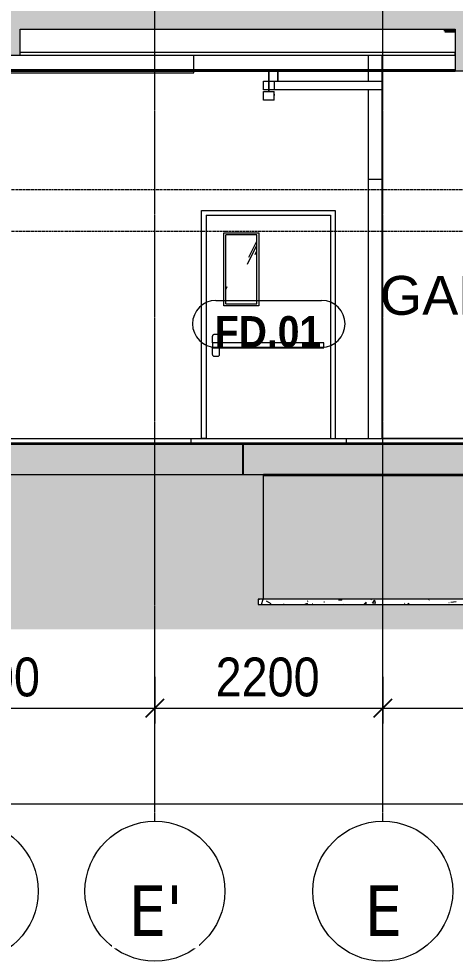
# Model space of a CAD drawing. Header units: millimetres. Extents: x 3451 to 201731, y -8641 to 35300.
# Drawn here: x 35723 to 39936, y -7041 to 2050 of the extents above; entities that cross this region are included whole.
import ezdxf

# ---------------------------------------------------------------- set-up
doc = ezdxf.new("R2010")
doc.units = ezdxf.units.MM
doc.linetypes.add('Centre', pattern=[31.75, 6.35, -4.7625, 15.875, -4.7625])
doc.linetypes.add('Grid Line', pattern=[22.225, 12.7, -3.175, 3.175, -3.175])
for name, color, linetype, lineweight in [('0-1', 7, 'Continuous', 5), ('A-ANNO-DIMS', 211, 'Continuous', 9), ('A-ANNO-DIMS-150', 211, 'Continuous', 9), ('A-AREA-IDEN', 2, 'Continuous', 9), ('A-CLNG-1', 13, 'Continuous', 25), ('A-CLNG-PATT-1', 13, 'Continuous', 9), ('A-DETL-GENF-1', 7, 'Continuous', 9), ('A-DETL-GENF-3', 9, 'Continuous', 9), ('A-DETL-GENF-4', 253, 'Continuous', 9), ('A-DETL-THIN', 151, 'Continuous', 9), ('A-DOOR', 31, 'Continuous', 9), ('A-DOOR-FRAM', 31, 'Continuous', 9), ('A-DOOR-IDEN', 31, 'Continuous', 9), ('A-FLOR-1', 10, 'Continuous', 35), ('A-FLOR-LEVL-2', 51, 'Centre', 9), ('A-FLOR-PATT-1', 7, 'Continuous', 9), ('A-WALL', 113, 'Continuous', 9), ('C-PRKG', 70, 'Continuous', 9), ('E-LITE-EQPM', 33, 'Continuous', 9), ('S-BEAM-3', 7, 'Continuous', 9), ('S-COLS-1', 7, 'Continuous', 9), ('S-FNDN-1', 32, 'Continuous', 5), ('S-FNDN-2', 250, 'Continuous', 25), ('S-GRID-1', 1, 'Grid Line', 9), ('S-GRID-IDEN', 1, 'Continuous', 9)]:
    doc.layers.add(name, color=color, linetype=linetype, lineweight=lineweight)
doc.styles.add('Arial_1', font='arial.ttf', dxfattribs={"height": 375})
doc.styles.add('Arial_B_1', font='arialbd.ttf', dxfattribs={"width": 0.9, "height": 300})
doc.styles.add('Tahoma_B_1', font='tahomabd.ttf', dxfattribs={"height": 487.5})
doc.styles.add('UTM Avo', font='', dxfattribs={"width": 0.9, "height": 375})
doc.styles.get('UTM Avo').set_extended_font_data('UTM Avo')
doc.dimstyles.new('1_Dim_chi_tiet_2_5', dxfattribs={"dimscale": 304.8, "dimtxt": 374.737856, "dimasz": 0.590551, "dimexe": 0.492126, "dimexo": 0.0625, "dimgap": 0.049213, "dimtad": 1, "dimdec": 0, "dimrnd": 5, "dimzin": 0, "dimdsep": 46, "dimtxsty": 'UTM Avo', "dimblk1": 'OBLIQUE', "dimblk2": 'OBLIQUE', "dimsah": 1, "dimcen": 0.09, "dimdle": 0.492126, "dimazin": 0, "dimtfac": 1, "dimtdec": 4, "dimtix": 1, "dimtmove": 0, "dimatfit": 3, "dimfxl": 0.984252, "dimfxlon": 1, "dimtvp": 1, "dimtolj": 1, "dimtzin": 0, "dimarcsym": 2})

# ---------------------------------------------------------------- blocks, each defined once
blk = doc.blocks.new('NCV_TKTC_KET CAU_rvt-1-TKCS_MẶT CẮT C')
at = {"layer": 'A-FLOR-PATT-1'}
h = blk.add_hatch(color=256, dxfattribs=at)
h.paths.add_polyline_path([(44205.1, 1930), (44235.3, 1930), (44235.3, 1950), (40235.6, 1950), (40235.6, 1930), (43944.2, 1930)])
h.paths.add_polyline_path([(39935.6, 1930), (39935.6, 1950), (39837.4, 1950), (39837.4, 1930)])
blk.add_hatch(color=256, dxfattribs=at).paths.add_polyline_path([(23236.9, -2350), (44538.6, -2350), (44536.9, -2050), (23236.9, -2050)])
at = {"layer": 'S-FNDN-1'}
blk.add_hatch(color=256, dxfattribs=at).paths.add_polyline_path([(38156.4, -3550), (41686.1, -3550), (41686.1, -2350), (41886.1, -2350), (41886.1, -2050), (37886.1, -2050), (37886.1, -2350), (38086.1, -2350), (38086.1, -3550), (38149.9, -3550)])
at = {"layer": 'A-FLOR-1'}
for p, q in [((39837.4, 1950), (39837.4, 1930)), ((39837.4, 1930), (39935.6, 1930)), ((44536.9, -2050), (23236.9, -2050)), ((38086.1, -2350), (41686.1, -2350))]:
    blk.add_line(p, q, dxfattribs=at)
at = {"layer": 'S-BEAM-3'}
for p, q in [((35735.3, 1730), (39935.6, 1730)), ((39934.9, 1700), (39934.9, 1730)), ((35735.3, 1700), (39934.9, 1700)), ((37411.9, 1555), (37411.9, 1700)), ((37411.9, 1530), (37411.9, 1550)), ((34638.7, 1530), (37411.9, 1530))]:
    blk.add_line(p, q, dxfattribs=at)
at = {"layer": 'S-COLS-1'}
blk.add_line((39236.9, -2050), (39236.9, -2000), dxfattribs=at)
at = {"layer": 'S-FNDN-2'}
for p, q in [((41886.1, -2050), (37886.1, -2050)), ((37886.1, -2050), (37886.1, -2350))]:
    blk.add_line(p, q, dxfattribs=at)
blk = doc.blocks.new('xe oto1 - xe oto-V26-TKCS_MẶT CẮT C')
at = {"layer": 'C-PRKG'}
for p, q in [((39336.9, -2000), (39236.9, -2000)), ((39236.9, -2000), (39736.9, -2000)), ((39736.9, -2000), (39236.9, -2000)), ((39236.9, -2000), (39336.9, -2000)), ((39736.9, -2000), (39336.9, -2000)), ((39336.9, -2000), (39736.9, -2000)), ((39436.9, -2000), (44226.9, -2000)), ((44226.9, -2000), (39436.9, -2000)), ((39436.9, -2000), (44236.9, -2000)), ((44236.9, -2000), (39436.9, -2000)), ((43406.9, -2000), (43056.9, -2000)), ((43406.9, -2000), (43056.9, -2000)), ((43406.9, -2000), (43056.9, -2000)), ((43406.9, -2000), (43056.9, -2000)), ((43286.9, -2000), (43186.9, -2000)), ((43186.9, -2000), (43286.9, -2000)), ((43286.9, -2000), (43186.9, -2000)), ((43186.9, -2000), (43286.9, -2000)), ((43286.9, -2000), (43186.9, -2000)), ((43186.9, -2000), (43286.9, -2000)), ((43286.9, -2000), (43186.9, -2000)), ((43186.9, -2000), (43286.9, -2000)), ((44186.9, -2000), (43736.9, -2000)), ((43736.9, -2000), (44226.9, -2000)), ((44236.9, -2000), (43736.9, -2000)), ((43736.9, -2000), (44186.9, -2000)), ((44226.9, -2000), (44186.9, -2000)), ((44186.9, -2000), (44226.9, -2000))]:
    blk.add_line(p, q, dxfattribs=at)
blk = doc.blocks.new('EAE_STL_PENDANT_TK_15W_120cm - LIC_01-ĐÈN LED BATTEN 1_2_ P_2x20W_ ÁNH SÁNG TRẮNG 6000K_ LẮP ĐẶT NỔI_TREO TY-V48-TKCS_MẶT CẮT C')
at = {"layer": 'E-LITE-EQPM'}
for p, q in [((38220.9, 1550), (38220.9, 1450)), ((38225.9, 1450), (38225.9, 1550)), ((38186.9, 1450), (39226.9, 1450)), ((39226.9, 1364), (38186.9, 1364))]:
    blk.add_line(p, q, dxfattribs=at)
blk = doc.blocks.new('EAE_STL_PENDANT_TK_15W_120cm - LIC_01-ĐÈN LED BATTEN 1_2_ P_2x20W_ ÁNH SÁNG TRẮNG 6000K_ LẮP ĐẶT NỔI_TREO TY-V49-TKCS_MẶT CẮT C')
at = {"layer": 'E-LITE-EQPM'}
for p, q in [((38134.4, 1550), (38134.4, 1450)), ((38134.4, 1550), (38134.4, 1450)), ((38139.4, 1450), (38139.4, 1550)), ((38139.4, 1450), (38139.4, 1550)), ((38086.9, 1450), (38134.8, 1450)), ((38086.9, 1448), (38086.9, 1450)), ((38086.9, 1364), (38086.9, 1448)), ((38135.2, 1364), (38086.9, 1364)), ((38186.9, 1364), (38138.7, 1364)), ((38139.1, 1450), (38186.9, 1450)), ((38186.9, 1450), (38186.9, 1448)), ((38186.9, 1448), (38186.9, 1364)), ((38186.9, 1422), (38188.9, 1422)), ((38186.9, 1421.9), (38188.9, 1421.9)), ((38186.9, 1421.9), (38188.9, 1421.9)), ((38186.9, 1421.7), (38188.9, 1421.7)), ((38188.9, 1411.8), (38186.9, 1411.8)), ((38186.9, 1411.7), (38188.9, 1411.7)), ((38188.9, 1422), (38188.9, 1421.7)), ((38188.9, 1421.7), (38188.9, 1411.8))]:
    blk.add_line(p, q, dxfattribs=at)
blk = doc.blocks.new('EAE_STL_PENDANT_TK_15W_120cm - LIC_01-ĐÈN LED BATTEN 1_2_ P_2x20W_ ÁNH SÁNG TRẮNG 6000K_ LẮP ĐẶT NỔI_TREO TY-1359257-TKCS_MẶT CẮT C')
at = {"layer": 'E-LITE-EQPM'}
for p, q in [((38134.4, 1450), (38134.4, 1350)), ((38134.4, 1450), (38134.4, 1350)), ((38134.5, 1450), (38134.5, 1450)), ((38134.5, 1450), (38136.9, 1450)), ((38136.9, 1450), (38139.4, 1450)), ((38139.4, 1350), (38139.4, 1450)), ((38139.4, 1350), (38139.4, 1450)), ((38139.4, 1450), (38139.4, 1450)), ((38086.9, 1350), (38186.9, 1350)), ((38086.9, 1348), (38086.9, 1350)), ((38086.9, 1264), (38086.9, 1348)), ((38186.9, 1348), (38186.9, 1350)), ((38186.9, 1264), (38186.9, 1348)), ((38188.9, 1322), (38186.9, 1322)), ((38188.9, 1321.9), (38186.9, 1321.9)), ((38188.9, 1321.9), (38186.9, 1321.9)), ((38188.9, 1320.6), (38186.9, 1320.6)), ((38188.9, 1320.6), (38186.9, 1320.6)), ((38188.9, 1311.8), (38186.9, 1311.8)), ((38188.9, 1311.7), (38186.9, 1311.7)), ((38188.9, 1321.9), (38188.9, 1320.6)), ((38188.9, 1320.6), (38188.9, 1311.8)), ((38186.9, 1264), (38086.9, 1264))]:
    blk.add_line(p, q, dxfattribs=at)
blk = doc.blocks.new('FD_01 - FD_01-1200x2200mm-V139-TKCS_MẶT CẮT C')
at = {"layer": 'A-DOOR'}
h = blk.add_hatch(dxfattribs=at)
h.set_pattern_fill('FP_2', color=256, style=0, pattern_type=2)
h.set_pattern_definition([(63.435, (51212.7, 14229.33), (-0.001, 1524), [532.46, -2875.3]), (63.435, (49688.7, 14229.33), (-0.001, 1524), [532.46, -2875.3]), (63.435, (51942.24, 14523.8), (-0.001, 1524), [532.46, -2875.3]), (63.435, (50418.24, 14523.8), (-0.001, 1524), [532.46, -2875.3]), (63.435, (51831.8, 14419.83), (-0.001, 1524), [532.46, -2875.3]), (63.435, (50307.8, 14419.83), (-0.001, 1524), [532.46, -2875.3]), (63.435, (51719.26, 15015.1), (-0.001, 1524), [258.8, -3148.965]), (63.435, (50195.26, 15015.1), (-0.001, 1524), [258.8, -3148.965]), (63.435, (51645.65, 14922.95), (-0.001, 1524), [532.46, -2875.3]), (63.435, (50121.65, 14922.95), (-0.001, 1524), [532.46, -2875.3]), (63.435, (51658.64, 14989.1), (-0.001, 1524), [532.46, -2875.3]), (63.435, (50134.64, 14989.1), (-0.001, 1524), [532.46, -2875.3]), (63.435, (51043.8, 14698.94), (-0.001, 1524), [532.46, -2875.3]), (63.435, (49519.8, 14698.94), (-0.001, 1524), [532.46, -2875.3]), (63.435, (51056.8, 14776.9), (-0.001, 1524), [532.46, -2875.3]), (63.435, (49532.8, 14776.9), (-0.001, 1524), [532.46, -2875.3]), (63.435, (51060.3, 14833.1), (-0.001, 1524), [532.46, -2875.3]), (63.435, (49536.3, 14833.1), (-0.001, 1524), [532.46, -2875.3])])
h.paths.add_polyline_path([(38021.9, -700), (38021.9, -35), (37721.9, -35), (37721.9, -700)])
for p, q in [((37701.9, -15), (38041.9, -15)), ((37701.9, -720), (37701.9, -15)), ((38021.9, -35), (37721.9, -35)), ((37721.9, -700), (37721.9, -35)), ((38021.9, -700), (38021.9, -35)), ((38041.9, -15), (38041.9, -720)), ((38041.9, -720), (37701.9, -720)), ((37721.9, -700), (38021.9, -700)), ((37613.5, -992), (37638.9, -992)), ((37594.4, -1074.6), (37594.4, -1011.1)), ((37594.4, -1074.6), (37594.4, -1125.4)), ((37657.9, -1074.6), (37594.4, -1074.6)), ((37657.9, -1011.1), (37657.9, -1074.6)), ((38332.3, -1074.6), (37657.9, -1074.6)), ((37657.9, -1074.6), (37657.9, -1125.4)), ((38332.3, -1125.4), (38332.3, -1074.6)), ((38669.4, -1074.6), (38332.3, -1074.6)), ((38669.4, -1125.4), (38669.4, -1074.6)), ((37594.4, -1125.4), (37657.9, -1125.4)), ((37594.4, -1188.9), (37594.4, -1125.4)), ((37657.9, -1125.4), (38332.3, -1125.4)), ((37657.9, -1125.4), (37657.9, -1188.9)), ((38332.3, -1125.4), (38669.4, -1125.4)), ((37638.9, -1207.9), (37613.5, -1207.9))]:
    blk.add_line(p, q, dxfattribs=at)
at = {"layer": 'A-DOOR', "flags": 128}
for points in [[(37594.4, -1011.1), (37594.9, -1006.9), (37596.3, -1002.8), (37598.6, -999.2), (37601.6, -996.2), (37605.2, -993.9), (37609.2, -992.5), (37613.5, -992)], [(37638.9, -992), (37643.1, -992.5), (37647.2, -993.9), (37650.8, -996.2), (37653.8, -999.2), (37656, -1002.8), (37657.5, -1006.9), (37657.9, -1011.1)], [(37613.5, -1207.9), (37609.2, -1207.5), (37605.2, -1206.1), (37601.6, -1203.8), (37598.6, -1200.8), (37596.3, -1197.2), (37594.9, -1193.1), (37594.4, -1188.9)], [(37657.9, -1188.9), (37657.5, -1193.1), (37656, -1197.2), (37653.8, -1200.8), (37650.8, -1203.8), (37647.2, -1206.1), (37643.1, -1207.5), (37638.9, -1207.9)]]:
    blk.add_lwpolyline(points, dxfattribs=at)
at = {"layer": 'A-DOOR-FRAM'}
for p, q in [((37531.9, 155), (37531.9, -2000)), ((37531.9, 155), (38731.9, 155)), ((38731.9, 155), (38731.9, -2000)), ((37531.9, -2000), (37486.9, -2000)), ((38731.9, -2000), (38776.9, -2000))]:
    blk.add_line(p, q, dxfattribs=at)
blk = doc.blocks.new('Grid - M_Grid Head - Circle-353313-TKCS_MẶT CẮT C')
at = {"layer": 'S-GRID-IDEN'}
blk.add_circle((17236.9, -6366), 675, dxfattribs=at)
blk = doc.blocks.new('DIMBLOCK36-TKCS_MẶT CẮT C')
at = {"layer": 'A-ANNO-DIMS-150'}
for p, q in [((33836.9, -4298.9), (33836.9, -4748.9)), ((33836.9, -4598.9), (33836.9, -4298.9)), ((37036.9, -4298.9), (37036.9, -4748.9)), ((37036.9, -4598.9), (37036.9, -4298.9)), ((33836.9, -4598.9), (37036.9, -4598.9))]:
    blk.add_line(p, q, dxfattribs=at)
at = {"layer": 'A-ANNO-DIMS-150', "lineweight": 25}
for p, q in [((33836.9, -4598.9), (33926.9, -4508.9)), ((37036.9, -4598.9), (37126.9, -4508.9)), ((33836.9, -4598.9), (33746.9, -4688.9)), ((37036.9, -4598.9), (36946.9, -4688.9))]:
    blk.add_line(p, q, dxfattribs=at)
at = {"layer": 'A-ANNO-DIMS-150', "color": 0, "insert": (34923.4, -4111.8), "char_height": 375, "width": 1232.471, "attachment_point": 1, "line_spacing_factor": 1.110334, "style": 'UTM Avo'}
blk.add_mtext('3200', dxfattribs=at)
blk = doc.blocks.new('_Oblique')
at = {"color": 0, "linetype": 'ByBlock', "lineweight": -2}
blk.add_line((-0.5, -0.5), (0.5, 0.5), dxfattribs=at)
blk = doc.blocks.new('DIMBLOCK37-TKCS_MẶT CẮT C')
at = {"layer": 'A-ANNO-DIMS-150'}
for p, q in [((37036.9, -4298.9), (37036.9, -4748.9)), ((37036.9, -4598.9), (37036.9, -4298.9)), ((39236.9, -4298.9), (39236.9, -4748.9)), ((39236.9, -4598.9), (39236.9, -4298.9)), ((37036.9, -4598.9), (39236.9, -4598.9))]:
    blk.add_line(p, q, dxfattribs=at)
at = {"layer": 'A-ANNO-DIMS-150', "lineweight": 25}
for p, q in [((37036.9, -4598.9), (37126.9, -4508.9)), ((39236.9, -4598.9), (39326.9, -4508.9)), ((37036.9, -4598.9), (36946.9, -4688.9)), ((39236.9, -4598.9), (39146.9, -4688.9))]:
    blk.add_line(p, q, dxfattribs=at)
at = {"layer": 'A-ANNO-DIMS-150', "color": 0, "insert": (37623.4, -4111.8), "char_height": 375, "width": 1232.471, "attachment_point": 1, "line_spacing_factor": 1.110334, "style": 'UTM Avo'}
blk.add_mtext('2200', dxfattribs=at)
blk = doc.blocks.new('DIMBLOCK38-TKCS_MẶT CẮT C')
at = {"layer": 'A-ANNO-DIMS-150'}
for p, q in [((39236.9, -4298.9), (39236.9, -4748.9)), ((39236.9, -4598.9), (39236.9, -4298.9)), ((44536.9, -4298.9), (44536.9, -4748.9)), ((44536.9, -4598.9), (44536.9, -4298.9)), ((39236.9, -4598.9), (44536.9, -4598.9))]:
    blk.add_line(p, q, dxfattribs=at)
at = {"layer": 'A-ANNO-DIMS-150', "lineweight": 25}
for p, q in [((39236.9, -4598.9), (39326.9, -4508.9)), ((44536.9, -4598.9), (44626.9, -4508.9)), ((39236.9, -4598.9), (39146.9, -4688.9)), ((44536.9, -4598.9), (44446.9, -4688.9))]:
    blk.add_line(p, q, dxfattribs=at)
at = {"layer": 'A-ANNO-DIMS-150', "color": 0, "insert": (41373.4, -4111.8), "char_height": 375, "width": 1232.471, "attachment_point": 1, "line_spacing_factor": 1.110334, "style": 'UTM Avo'}
blk.add_mtext('5300', dxfattribs=at)
blk = doc.blocks.new('DIMBLOCK50-TKCS_MẶT CẮT C')
at = {"layer": 'A-ANNO-DIMS-150'}
for p, q in [((24536.9, -5224.8), (24536.9, -5674.8)), ((24536.9, -5524.8), (24536.9, -5224.8)), ((44536.9, -5224.8), (44536.9, -5674.8)), ((44536.9, -5524.8), (44536.9, -5224.8)), ((24536.9, -5524.8), (44536.9, -5524.8))]:
    blk.add_line(p, q, dxfattribs=at)
at = {"layer": 'A-ANNO-DIMS-150', "lineweight": 25}
for p, q in [((24536.9, -5524.8), (24626.9, -5434.8)), ((44536.9, -5524.8), (44626.9, -5434.8)), ((24536.9, -5524.8), (24446.9, -5614.8)), ((44536.9, -5524.8), (44446.9, -5614.8))]:
    blk.add_line(p, q, dxfattribs=at)
at = {"layer": 'A-ANNO-DIMS-150', "color": 0, "insert": (33895, -5037.6), "char_height": 375, "width": 1540.589, "attachment_point": 1, "line_spacing_factor": 1.110334, "style": 'UTM Avo'}
blk.add_mtext('20000', dxfattribs=at)
blk = doc.blocks.new('STN_Door Tag - STN_Door Tag-1788670-TKCS_MẶT CẮT C')
at = {"layer": 'A-DOOR-IDEN'}
for p, q in [((34031.7, 10331.8), (35051.8, 10331.8)), ((34031.7, 9879), (35051.8, 9879))]:
    blk.add_line(p, q, dxfattribs=at)
for centre, start, end in [((34031.7, 10105.4), 90, 270), ((35051.8, 10105.4), 270, 90)]:
    blk.add_arc(centre, 226.4, start, end, dxfattribs=at)

msp = doc.modelspace()

# ---------------------------------------------------------------- hatches: boundary and pattern name
at = {"layer": 'A-CLNG-PATT-1'}
h = msp.add_hatch(dxfattribs=at)
h.set_pattern_fill('FP_7', color=256, style=0, pattern_type=2)
h.set_pattern_definition([(0, (49422.43, 14125), (1219.2, 304.8), [50.292, -864.108, 50.292, -864.108, -4876.8]), (0, (49422.43, 14125), (1219.2, 304.8), [-1828.8, 50.292, -1778.508, 50.292, -864.108, -2133.6]), (0, (49422.43, 14125), (1219.2, 304.8), [-4572, 50.292, -559.308, 50.292, -1473.708]), (120, (49879.63, 14277.4), (-873.5645, 903.458), [50.292, -864.108, 50.292, -5740.908]), (120, (49879.63, 14277.4), (-873.5645, 903.458), [-964.692, -864.108, 50.292, -1778.508, -3048]), (120, (49879.63, 14277.4), (-873.5645, 903.458), [-3657.6, 50.292, -864.108, 50.292, -2083.308]), (120, (49879.63, 14277.4), (-873.5645, 903.458), [-4622.292, -559.308, 50.292, -1473.708]), (240, (50032.03, 14887), (-345.6355, -1208.258), [50.292, -864.108, 50.292, -5740.908]), (240, (50032.03, 14887), (-345.6355, -1208.258), [-964.692, -864.108, 50.292, -1778.508, -3048]), (240, (50032.03, 14887), (-345.6355, -1208.258), [-3657.6, 50.292, -864.108, 50.292, -2083.308]), (240, (50032.03, 14887), (-345.6355, -1208.258), [-4622.292, -559.308, 50.292, -1473.708])])
h.paths.add_polyline_path([(38317.2, 1550), (39935.6, 1550), (39935.6, 1555), (33536.9, 1555), (33536.9, 1550), (38156.4, 1550)])
h.paths.add_polyline_path([(44235.3, 1550), (44235.3, 1555), (40235.6, 1555), (40235.6, 1550), (43944.2, 1550)])
at = {"layer": 'A-DETL-GENF-1'}
msp.add_hatch(color=256, dxfattribs=at).paths.add_polyline_path([(40235.6, 1550), (40235.6, 1950), (44235.3, 1950), (44235.3, 1550), (44536.9, 1550), (44536.9, 2150), (24936.9, 2150), (24936.9, 1950), (26536.9, 1950), (26536.9, 1750), (26735.3, 1750), (26735.3, 1950), (28436.9, 1950), (28436.9, 1700), (28636.9, 1700), (28636.9, 1950), (30536.9, 1950), (30536.9, 1700), (30735.3, 1700), (30735.3, 1950), (33335.3, 1950), (33335.3, 1700), (33537.4, 1700), (33537.4, 1950), (35535.3, 1950), (35535.3, 1700), (35735.3, 1700), (35735.3, 1950), (39935.6, 1950), (39935.6, 1550)])
at = {"layer": 'A-DETL-GENF-3'}
h = msp.add_hatch(dxfattribs=at)
h.set_pattern_fill('FP_30', color=256, style=0, pattern_type=2)
h.set_pattern_definition([(0, (49422.4, 14125), (725.805, 725.805), [725.805, -725.805]), (0, (49422.4, 14397.2), (725.805, 725.805), [725.805, -725.805]), (0, (49422.4, 14669.35), (725.805, 725.805), [725.805, -725.805]), (90, (49513.15, 14760.1), (-725.805, 725.805), [725.805, -725.805]), (90, (49785.3, 14760.1), (-725.805, 725.805), [725.805, -725.805]), (90, (50057.5, 14760.1), (-725.805, 725.805), [725.805, -725.805])])
h.paths.add_polyline_path([(36870.3, -3840.5), (89603.2, -3840.5), (89603.2, -250), (86418.2, -250), (86418.2, -200), (83418.2, -200), (77436.3, 50), (72436.3, 50), (72436.3, 100), (70315, 100), (70315, 300), (58586.3, 300), (58586.3, 500), (47586.3, 500), (44536.9, 600), (44536.9, -2050), (45309.9, -2050), (45309.9, -3550), (45336.9, -3551.5), (45336.9, -3600), (43216.9, -3600), (43216.9, -3550), (43253.9, -3550), (43253.9, -2350), (41686.1, -2350), (41686.1, -3550), (41758.6, -3550), (41758.6, -3600), (38034.6, -3600), (38034.6, -3550), (38086.1, -3550), (38086.1, -2350), (34885.8, -2350), (34885.8, -3550), (34935.8, -3550), (34935.8, -3600), (30836.9, -3600), (30836.9, -3550), (30885.8, -3550), (30885.8, -2350), (28636.9, -2350), (28636.9, -2750), (28436.9, -2750), (28436.9, -2350), (26136.9, -2350), (26136.9, -3550), (26186.9, -3550), (26186.9, -3600), (23596.9, -3600), (23596.9, -3550), (23636.9, -3550), (23636.9, -2750), (23236.9, -2750), (23236.9, 650), (21236.9, 650), (21236.9, 599.7), (10888.2, 199.7), (10888.2, 150), (9888.2, 150), (9888.2, 100), (7288.4, 100), (7288.4, -3840.5), (35584.1, -3840.5)])
h = msp.add_hatch(dxfattribs=at)
h.set_pattern_fill('FP_31', color=256, style=0, pattern_type=2)
h.set_pattern_definition([(50, (49422.43, 14125), (327.9314, -28.6906), [34.29, -377.19]), (355, (49422.43, 14125), (-63.4373, 343.9026), [27.432, -301.752]), (100.451, (49449.76, 14122.6), (264.4966, 315.2094), [29.142, -320.562]), (46.184, (49422.43, 14216.44), (487.9424, -75.6775), [51.435, -565.785]), (96.636, (49463.1, 14210.13), (427.324, 445.37), [43.713, -480.843]), (351.184, (49422.43, 14216.44), (427.329, 445.365), [41.148, -452.628]), (21, (49468.15, 14193.58), (272.9058, -184.0777), [34.29, -377.19]), (326, (49468.15, 14193.58), (111.244, 331.539), [27.432, -301.752]), (71.451, (49490.9, 14178.24), (384.1505, 147.458), [29.142, -320.562]), (37.5, (49422.43, 14125), (5.56, 152.19915), [5.029, -293.065, 5.029, -301.295, -302.895]), (37.5, (49422.43, 14125), (5.56, 152.19915), [-604.418, 5.029, -297.866]), (7.5, (49422.43, 14125), (120.2759, 180.3249), [5.029, -169.621, 5.029, -286.207, -115.443]), (7.5, (49422.43, 14125), (120.2759, 180.3249), [-465.887, 5.029, -110.414]), (327.5, (49320.47, 14125), (244.06366, -10.3123), [5.029, -109.271, 5.029, -351.587, -473.202]), (327.5, (49320.47, 14125), (244.06366, -10.3123), [-470.916, 5.029, -468.173]), (317.5, (49274.75, 14125), (266.6327, 45.7678), [5.029, -143.561, 5.029, -231.8, -336.042]), (317.5, (49274.75, 14125), (266.6327, 45.7678), [-385.42, 5.029, -331.013])])
h.paths.add_polyline_path([(40085.7, -3600), (41758.6, -3600), (41758.6, -3550), (38034.6, -3550), (38034.6, -3600), (39442.6, -3600)])
at = {"layer": 'A-DETL-GENF-4'}
h = msp.add_hatch(dxfattribs=at)
h.set_pattern_fill('FP_4', color=256, style=0, pattern_type=2)
h.set_pattern_definition([(50, (49422.4, 14125), (1093.104, -95.634), [114.3, -1257.3]), (355, (49422.4, 14125), (-211.46, 1146.34), [91.44, -1005.84]), (100.451, (49513.5, 14117), (881.656, 1050.7), [97.14, -1068.54]), (46.184, (49422.4, 14429.8), (1626.475, -252.26), [171.45, -1885.95]), (96.636, (49558, 14408.8), (1424.42, 1484.57), [145.71, -1602.81]), (351.184, (49422.4, 14429.8), (1424.43, 1484.55), [137.16, -1508.76]), (21, (49574.8, 14353.6), (909.686, -613.59), [114.3, -1257.3]), (326, (49574.8, 14353.6), (370.81, 1105.13), [91.44, -1005.84]), (71.451, (49650.6, 14302.5), (1280.503, 491.53), [97.14, -1068.54]), (37.5, (49422.43, 14125), (18.531, 507.33), [50.292, -943.356, 50.292, -970.788, -1009.65]), (37.5, (49422.43, 14125), (18.531, 507.33), [-2014.728, 50.292, -959.358]), (7.5, (49422.43, 14125), (400.918, 601.084), [50.292, -531.876, 50.292, -920.496, -384.81]), (7.5, (49422.43, 14125), (400.918, 601.084), [-1552.956, 50.292, -334.518]), (327.5, (49082.58, 14125), (813.545, -34.374), [50.292, -330.708, 50.292, -1138.428, -1577.34]), (327.5, (49082.58, 14125), (813.545, -34.374), [-1569.72, 50.292, -1527.048]), (317.5, (48930.2, 14125), (888.775, 152.56), [50.292, -445.008, 50.292, -739.14, -1120.14]), (317.5, (48930.2, 14125), (888.775, 152.56), [-1284.73, 50.29, -1069.85])])
h.paths.add_polyline_path([(40085.7, -3600), (41758.6, -3600), (41758.6, -3550), (38034.6, -3550), (38034.6, -3600), (39442.6, -3600)])

# ---------------------------------------------------------------- linework, layer by layer
at = {"layer": 'A-CLNG-1'}
for p, q in [((39935.6, 1555), (33536.9, 1555)), ((33536.9, 1550), (39935.6, 1550))]:
    msp.add_line(p, q, dxfattribs=at)
at = {"layer": 'A-DETL-THIN'}
for p, q in [((35735.3, 1700), (35735.3, 1950)), ((35735.3, 1950), (39935.6, 1950)), ((39935.6, 1950), (39935.6, 1550)), ((35535.3, 1700), (35735.3, 1700)), ((39935.6, 1550), (40235.6, 1550)), ((38086.1, -2350), (34885.8, -2350)), ((38086.1, -3550), (38086.1, -2350)), ((41708.6, -3550), (38034.6, -3550)), ((38034.6, -3550), (38034.6, -3600)), ((38034.6, -3600), (41758.6, -3600))]:
    msp.add_line(p, q, dxfattribs=at)
at = {"layer": 'A-FLOR-LEVL-2'}
for p, q in [((93442.9, 400), (3450.8, 400)), ((91537.9, 0), (3450.8, 0)), ((3450.8, -2000), (91537.9, -2000))]:
    msp.add_line(p, q, dxfattribs=at)
at = {"layer": 'A-WALL'}
for p, q in [((39096.9, 1700), (39096.9, 1555.1)), ((39226.9, 1700), (39226.9, 1555.1)), ((39096.9, 1550), (39096.9, 1450)), ((39226.9, 1550), (39226.9, -2000)), ((39096.9, 1364), (39096.9, -2000)), ((39226.9, 500), (39096.9, 500)), ((37486.9, -2000), (37486.9, 200)), ((37486.9, 200), (38776.9, 200)), ((38776.9, 200), (38776.9, -2000)), ((33536.9, -2000), (43826.9, -2000)), ((37384.2, -2000), (37384.2, -2050)), ((38886.9, -2050), (38886.9, -2000))]:
    msp.add_line(p, q, dxfattribs=at)
at = {"layer": 'S-GRID-1'}
for p, q in [((37036.9, -1941), (37036.9, 30542.5)), ((39236.9, -1941), (39236.9, 30542.5)), ((37036.9, -5691), (37036.9, -1941)), ((39236.9, -5691), (39236.9, -1941))]:
    msp.add_line(p, q, dxfattribs=at)

# ---------------------------------------------------------------- block references
at = {"layer": '0-1'}
msp.add_blockref('NCV_TKTC_KET CAU_rvt-1-TKCS_MẶT CẮT C', (0, 0), dxfattribs=at)
at = {"layer": 'A-DOOR'}
msp.add_blockref('FD_01 - FD_01-1200x2200mm-V139-TKCS_MẶT CẮT C', (0, 0), dxfattribs=at)
at = {"layer": 'A-DOOR-IDEN'}
msp.add_blockref('STN_Door Tag - STN_Door Tag-1788670-TKCS_MẶT CẮT C', (3594.8, -10997.5), dxfattribs=at)
at = {"layer": 'C-PRKG'}
msp.add_blockref('xe oto1 - xe oto-V26-TKCS_MẶT CẮT C', (0, 0), dxfattribs=at)
at = {"layer": 'E-LITE-EQPM'}
for name in ['EAE_STL_PENDANT_TK_15W_120cm - LIC_01-ĐÈN LED BATTEN 1_2_ P_2x20W_ ÁNH SÁNG TRẮNG 6000K_ LẮP ĐẶT NỔI_TREO TY-V49-TKCS_MẶT CẮT C', 'EAE_STL_PENDANT_TK_15W_120cm - LIC_01-ĐÈN LED BATTEN 1_2_ P_2x20W_ ÁNH SÁNG TRẮNG 6000K_ LẮP ĐẶT NỔI_TREO TY-V48-TKCS_MẶT CẮT C', 'EAE_STL_PENDANT_TK_15W_120cm - LIC_01-ĐÈN LED BATTEN 1_2_ P_2x20W_ ÁNH SÁNG TRẮNG 6000K_ LẮP ĐẶT NỔI_TREO TY-1359257-TKCS_MẶT CẮT C']:
    msp.add_blockref(name, (0, 0), dxfattribs=at)
at = {"layer": 'S-GRID-IDEN'}
for p in [(17998.5, 0), (19800, 0), (22000, 0)]:
    msp.add_blockref('Grid - M_Grid Head - Circle-353313-TKCS_MẶT CẮT C', p, dxfattribs=at)

# ---------------------------------------------------------------- texts
at = {"layer": 'A-AREA-IDEN', "insert": (40999.9, -888.1), "char_height": 375, "width": 3582, "attachment_point": 8, "line_spacing_factor": 0.936439, "style": 'Arial_1'}
msp.add_mtext('\\pt7.5,15,22.5,30,37.5,45,52.5,60,67.5,75,82.5,90,97.5,105,112.5,120,127.5,135,142.5,150,157.5,165,172.5,180,187.5,195,202.5,210,217.5,225,232.5,240;GARA ĐẬU XE', dxfattribs=at)
at = {"layer": 'A-DOOR-IDEN', "insert": (38128.9, -969.9), "char_height": 300, "width": 1054.35, "attachment_point": 5, "line_spacing_factor": 0.936439, "style": 'Arial_B_1'}
msp.add_mtext('\\pt6.75,13.5,20.25,27,33.75,40.5,47.25,54,60.75,67.5,74.25,81,87.75,94.5,101.25,108,114.75,121.5,128.25,135,141.75,148.5,155.25,162,168.75,175.5,182.25,189,195.75,202.5,209.25,216;FD.01', dxfattribs=at)

# ---------------------------------------------------------------- dimensions: what is measured, and where the dimension line sits
at = {"layer": 'A-ANNO-DIMS'}
for base, p1, p2, override, picture, middle in [((37036.9, -4598.9), (33836.9, -4298.9), (37036.9, -4298.9), {"dimpost": '<>', "dimfxl": 3200}, 'DIMBLOCK36-TKCS_MẶT CẮT C', (35436.9, -4389.9)), ((39236.9, -4598.9), (37036.9, -4298.9), (39236.9, -4298.9), {"dimpost": '<>', "dimfxl": 2200}, 'DIMBLOCK37-TKCS_MẶT CẮT C', (38136.9, -4389.9)), ((44536.9, -4598.9), (39236.9, -4298.9), (44536.9, -4298.9), {"dimpost": '<>', "dimfxl": 5300}, 'DIMBLOCK38-TKCS_MẶT CẮT C', (41886.9, -4389.9)), ((44536.9, -5524.8), (24536.9, -5224.8), (44536.9, -5224.8), {"dimpost": '<>', "dimfxl": 20000}, 'DIMBLOCK50-TKCS_MẶT CẮT C', (34536.9, -5315.7))]:
    dim = msp.add_linear_dim(base=base, p1=p1, p2=p2, dimstyle='1_Dim_chi_tiet_2_5', override=override, dxfattribs=at)
    dim.commit()
    dim.dimension.update_dxf_attribs({"geometry": picture, "text_midpoint": middle})

# ---------------------------------------------------------------- next in the draw order: texts
at = {"layer": 'S-GRID-IDEN', "char_height": 487.5, "attachment_point": 5, "line_spacing_factor": 0.996129, "style": 'Tahoma_B_1', "bg_fill": 3, "box_fill_scale": 1.25, "bg_fill_color": 256, "bg_fill_true_color": 13158600, "bg_fill_transparency": 0}
for s, insert, width in [("\\pt1904.99887,3809.99775,5715.0015,7620.00037,9524.99925,11429.99813,13335.00187,15240.00075,17144.99962,19049.9985,20955.00225,22860.00112,24765,26669.99887,28574.99775,30480.0015,32385.00037,34289.99925,36194.99812,38100.00187,40005.00075,41909.99962,43814.9985,45720.00225,47625.00112,49530,51434.99887,53339.99775,55245.0015,57150.00037,59054.99925,60959.99812;E'", (37043.2, -6553.3), 595.5), ('\\pt1904.99887,3809.99775,5715.0015,7620.00037,9524.99925,11429.99813,13335.00187,15240.00075,17144.99962,19049.9985,20955.00225,22860.00112,24765,26669.99887,28574.99775,30480.0015,32385.00037,34289.99925,36194.99812,38100.00187,40005.00075,41909.99962,43814.9985,45720.00225,47625.00112,49530,51434.99887,53339.99775,55245.0015,57150.00037,59054.99925,60959.99812;E', (39243.2, -6553.3), 417)]:
    msp.add_mtext(s, dxfattribs=dict(at, insert=insert, width=width))

doc.saveas('drawing.dxf')
